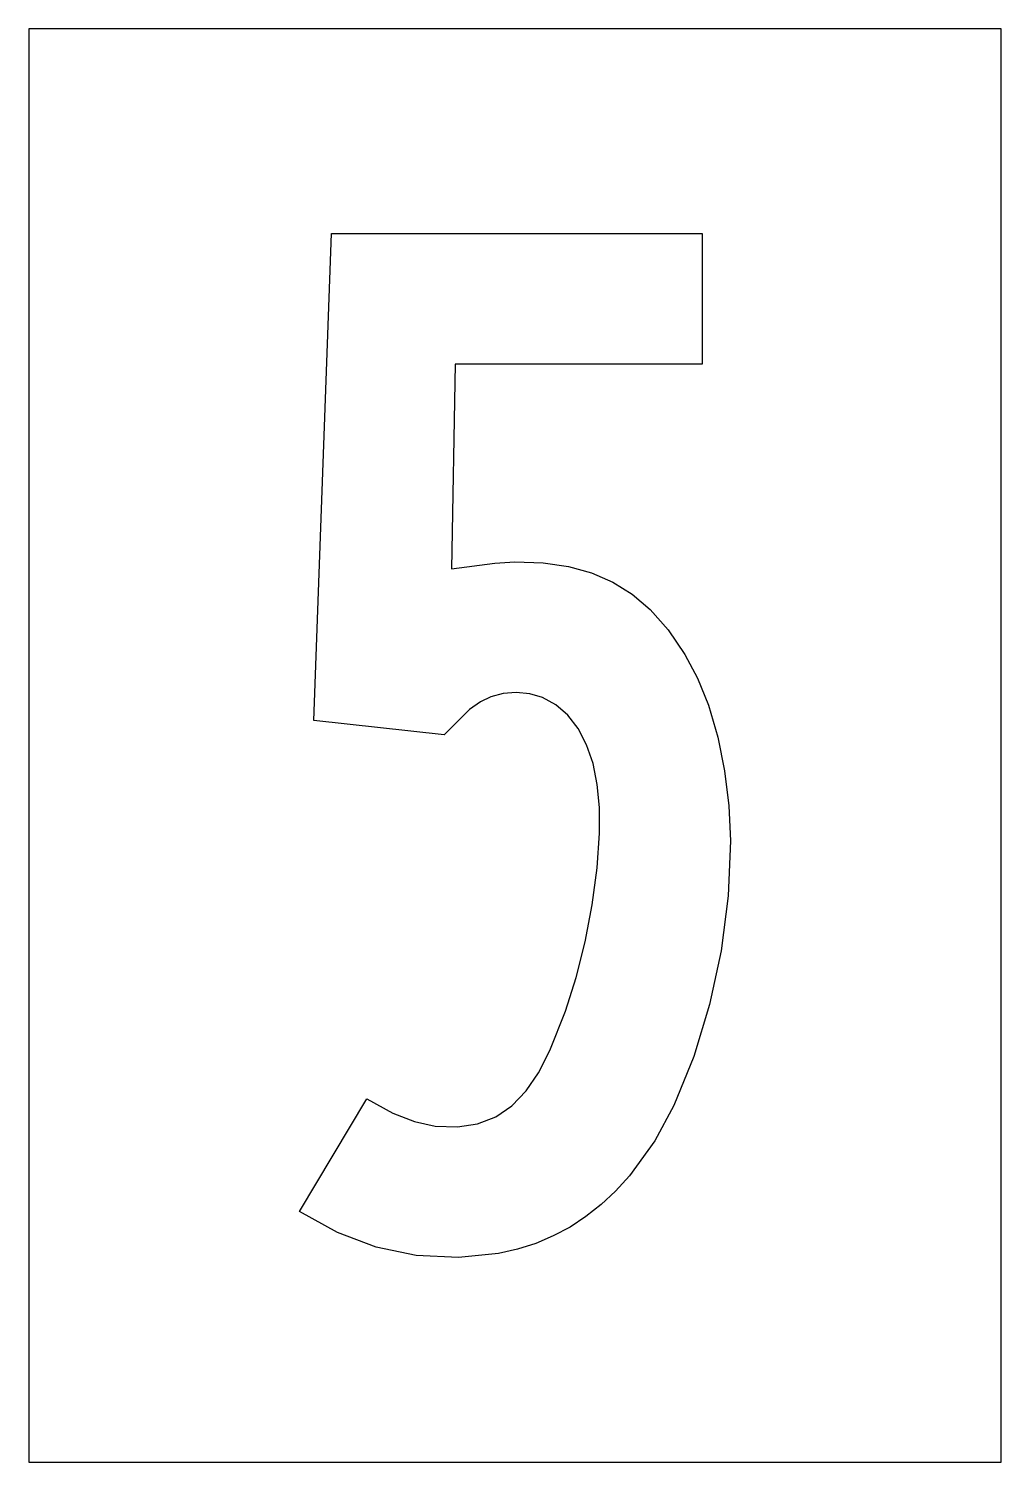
# Model space of a CAD drawing. Extents: x 0 to 9.5, y 0 to 14.
import ezdxf

# ---------------------------------------------------------------- set-up
doc = ezdxf.new("R2010")
doc.units = 0
doc.layers.add('CUT', color=7, linetype='Continuous')
doc.layers.add('OUTSIDE', color=1, linetype='Continuous')

msp = doc.modelspace()

# ---------------------------------------------------------------- linework, layer by layer
at = {"layer": 'CUT'}
msp.add_lwpolyline([(6.8305, 5.5316), (6.7622, 4.9939), (6.6503, 4.4698), (6.4951, 3.9624), (6.3003, 3.4846), (6.1144, 3.1399), (5.8673, 2.7976), (5.7316, 2.6482), (5.5909, 2.5162), (5.4429, 2.3993), (5.2874, 2.2973), (5.1244, 2.2103), (4.9538, 2.1383), (4.7755, 2.0812), (4.5894, 2.0391), (4.197, 2), (3.7853, 2.0205), (3.3955, 2.1009), (3.0161, 2.2434), (2.6468, 2.448), (3.3022, 3.5509), (3.5574, 3.4112), (3.7675, 3.3272), (3.9691, 3.2841), (4.1888, 3.2765), (4.385, 3.3053), (4.5615, 3.3724), (4.72, 3.4798), (4.8604, 3.627), (4.9798, 3.8039), (5.0888, 4.0201), (5.2438, 4.4072), (5.3485, 4.733), (5.4361, 5.0827), (5.5049, 5.4456), (5.5519, 5.8041), (5.5751, 6.145), (5.5746, 6.3946), (5.5536, 6.6198), (5.5121, 6.8234), (5.4496, 7.0071), (5.3675, 7.1654), (5.2667, 7.2963), (5.1501, 7.3966), (5.0171, 7.4677), (4.8946, 7.5032), (4.7616, 7.5166), (4.6339, 7.5077), (4.5149, 7.4757), (4.412, 7.4255), (4.3071, 7.3513), (4.0582, 7.1032), (2.7847, 7.2429), (2.9583, 12), (6.5766, 12), (6.5775, 10.7246), (4.1648, 10.724), (4.1295, 8.7264), (4.5518, 8.7793), (4.7495, 8.7923), (5.0239, 8.7826), (5.2718, 8.747), (5.4981, 8.6846), (5.7048, 8.5947), (5.894, 8.4766), (6.0698, 8.3272), (6.2465, 8.128), (6.4096, 7.8899), (6.5322, 7.6579), (6.6387, 7.3926), (6.7307, 7.0818), (6.7978, 6.7533), (6.8394, 6.4109), (6.8532, 6.0689)], close=True, dxfattribs=at)
at = {"layer": 'OUTSIDE'}
msp.add_lwpolyline([(0, 0), (9.5, 0), (9.5, 14), (0, 14)], close=True, dxfattribs=at)

doc.saveas('drawing.dxf')
